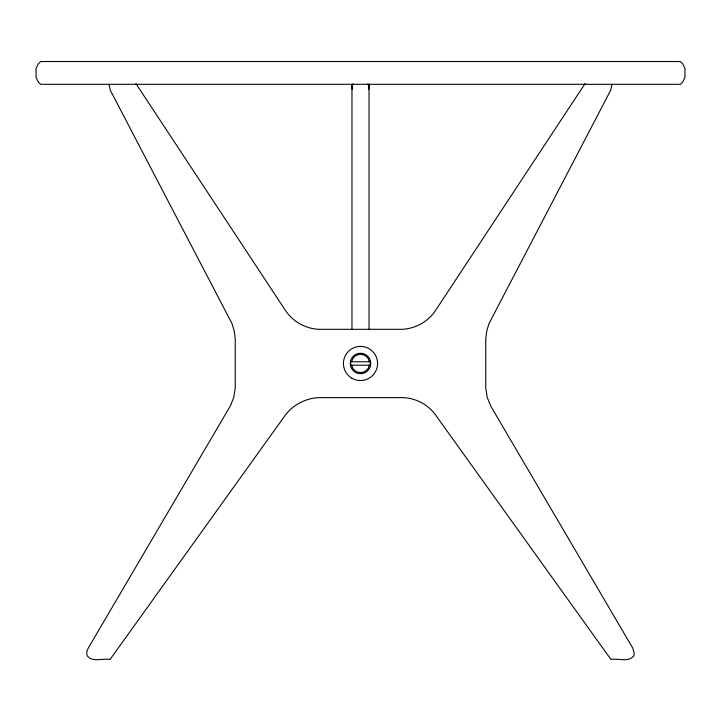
<?xml version="1.0" encoding="UTF-8"?>
<svg xmlns="http://www.w3.org/2000/svg" width="721" height="721" viewBox="0 0 721 721"><rect width="100%" height="100%" fill="white"/><g stroke="black" fill="none" stroke-linecap="round" stroke-linejoin="round"><path stroke-width="1.08" d="M351.965 87.403L352.064 84.33M611.949 84.555L610.696 90.251L489 323.576L486.747 331.029L485.765 338.753L485.765 388.087L487.189 397.226L490.586 405.824L632.732 648.08L634.3 653.767L633.588 656.128C628.108 662.554 618.104 658.075 610.948 659.463L435.646 415.089C427.706 403.904 414.052 397.154 400.344 397.622L320.656 397.622C307.011 397.568 293.591 404.211 285.354 415.089L110.052 659.463C102.896 658.075 92.892 662.554 87.412 656.128L86.7 653.767L86.989 651.027L88.268 648.08L230.414 405.824L233.811 397.226L235.235 388.087L235.235 338.753L234.253 331.029L232 323.576L110.304 90.251L109.051 84.555M350.604 360.815L350.604 366.124M370.396 366.124A10.247 10.247 0 0 0 357.85 353.578A10.247 10.247 0 0 0 353.254 370.711A10.247 10.247 0 0 0 370.396 366.124L370.396 360.815M585.101 83.555L435.646 310.309C428.013 322.017 414.323 329.389 400.344 329.317L320.656 329.317C306.677 329.389 292.987 322.017 285.354 310.309L135.899 83.555M43.134 61.537L40.601 61.537L38.33 63.818L36.05 68.369L36.05 77.48L38.33 82.032L40.601 84.312L43.134 84.312M44.017 61.537L676.983 61.537M677.866 61.537L680.399 61.537L682.67 63.818L684.95 68.369L684.95 77.48L682.67 82.032L680.399 84.312L677.866 84.312M44.017 84.312L676.983 84.312M350.478 361.762L370.522 361.762M350.478 365.177L370.522 365.177M368.936 84.33L369.035 87.403M369.287 361.762L368.377 358.923A9.094 9.094 0 0 0 352.623 358.923L351.713 361.762M369.287 365.177L368.377 368.016A9.094 9.094 0 0 1 352.623 368.016L351.713 365.177M369.035 84.33L369.035 329.803M351.965 84.33L351.965 329.803M367.89 83.798A8.535 7.219 0 0 1 368.746 89.269M352.254 89.269A8.535 7.219 0 0 1 353.11 83.798M351.965 378.264A17.079 17.079 0 0 0 377.579 363.474A17.079 17.079 0 0 0 351.965 348.685A17.079 17.079 0 0 0 351.965 378.264"/></g></svg>
